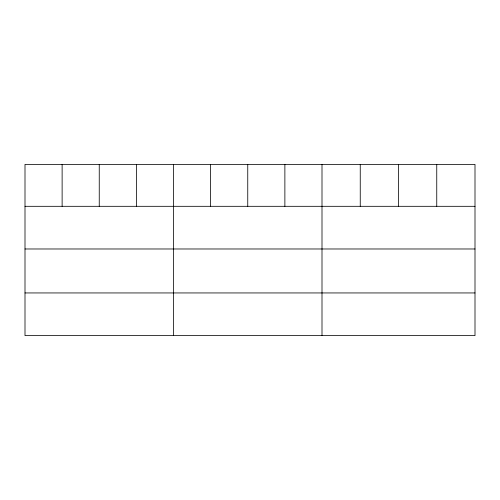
<?xml version="1.0" encoding="UTF-8"?>
<svg xmlns="http://www.w3.org/2000/svg" width="500" height="500" viewBox="0 0 500 500"><rect width="100%" height="100%" fill="white"/><g stroke="black" fill="none" stroke-linecap="round" stroke-linejoin="round"><path stroke-width="0.75" d="M475 206.312L475 335.613L25 335.613L25 164.387L475 164.387L475 206.312L25 206.312M25 248.981L475 248.981M25 292.944L475 292.944M436.75 164.387L436.75 206.312M398.5 164.387L398.5 206.312M360.25 164.387L360.25 206.312M322 164.387L322 335.613M284.875 164.387L284.875 206.312M247.75 164.387L247.75 206.312M210.625 164.387L210.625 206.312M173.5 164.387L173.5 335.613M136.375 164.387L136.375 206.312M99.25 164.387L99.25 206.312M62.125 164.387L62.125 206.312"/></g></svg>
